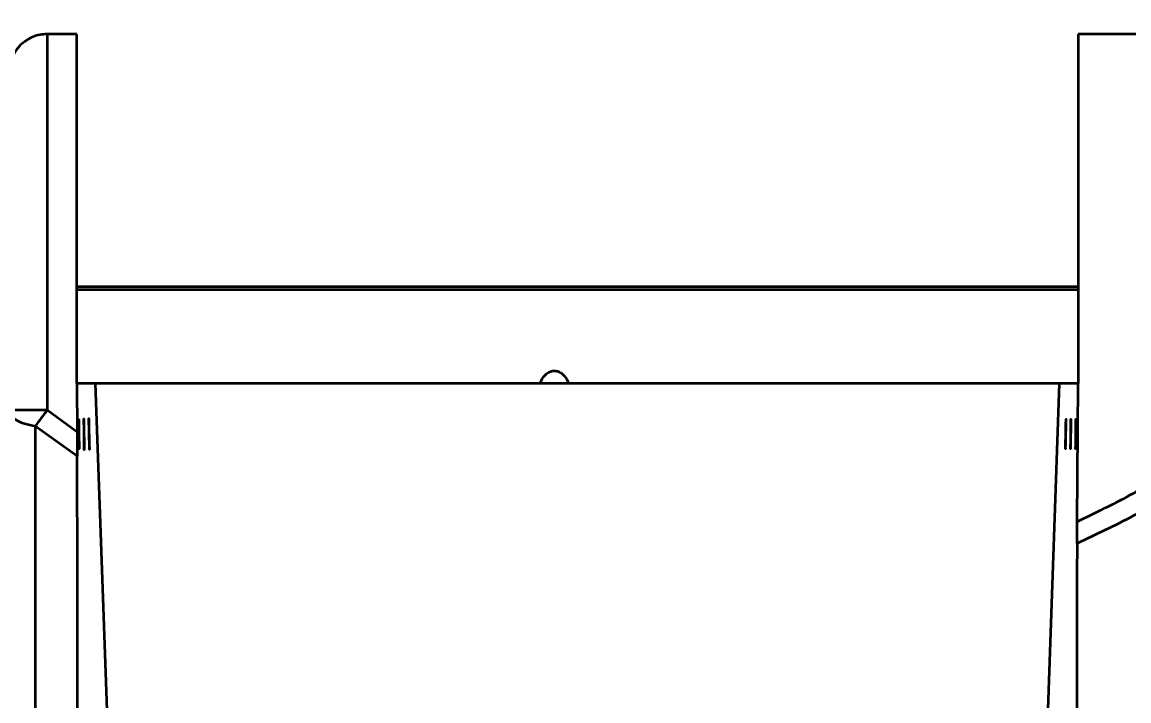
# Model space of a CAD drawing. Header units: millimetres. Extents: x 0 to 420, y 0 to 297.
# Drawn here: x 318.465 to 321.094, y 138.891 to 140.505 of the extents above; entities that cross this region are included whole.
import ezdxf

# ---------------------------------------------------------------- set-up
doc = ezdxf.new("R2010")
doc.units = ezdxf.units.MM
doc.layers.add('尺寸线层', color=150, linetype='Continuous')
doc.styles.add('SLDTEXTSTYLE2', font='TXT', dxfattribs={"width": 0.7})
doc.dimstyles.new('SLDDIMSTYLE0', dxfattribs={"dimtxt": 3.5, "dimasz": 3.302, "dimexe": 0, "dimexo": 0.0625, "dimgap": 0.875, "dimtad": 1, "dimdec": 1, "dimlfac": 100, "dimrnd": 1e-09, "dimzin": 12, "dimdsep": 46, "dimtxsty": 'SLDTEXTSTYLE2', "dimsah": 1, "dimcen": 0.09, "dimadec": 0, "dimazin": 3, "dimtfac": 1, "dimtdec": 3, "dimtofl": 0, "dimtmove": 0, "dimatfit": 3, "dimfxl": 0, "dimfrac": 2, "dimtolj": 1, "dimtzin": 12, "dimarcsym": 0})

# ---------------------------------------------------------------- blocks, each defined once
blk = doc.blocks.new('_D')
at = {"layer": '尺寸线层'}
for p, q in [((291.9431, 202.6412), (364.6876, 202.6412)), ((363.6876, 202.6412), (363.6876, 128.5802)), ((326.1167, 128.5802), (364.6876, 128.5802))]:
    blk.add_line(p, q, dxfattribs=at)
for points in [[(363.6876, 202.6412), (363.1796, 199.3392), (364.1956, 199.3392)], [(363.6876, 128.5802), (364.1956, 131.8822), (363.1796, 131.8822)]]:
    blk.add_solid(points, dxfattribs=at)
at = {"layer": '尺寸线层', "insert": (359.1758, 158.5376), "char_height": 3.5, "attachment_point": 1, "rotation": 90, "style": 'SLDTEXTSTYLE2'}
blk.add_mtext('7406.11', dxfattribs=at)

msp = doc.modelspace()

# ---------------------------------------------------------------- linework, layer by layer
at = {"color": 7, "linetype": 'Continuous', "lineweight": 35}
for p, q in [((318.5241, 140.4765), (318.5241, 139.5818)), ((318.5945, 140.4765), (318.5241, 140.4765)), ((318.5945, 139.6455), (318.5945, 140.4765)), ((320.9738, 140.4765), (320.9738, 139.6455)), ((321.4441, 140.4765), (320.9738, 140.4765)), ((320.9738, 139.8759), (318.5945, 139.8759)), ((320.9738, 139.8686), (318.5945, 139.8686)), ((318.6387, 139.6455), (318.5945, 139.6455)), ((318.5945, 139.6455), (318.5952, 139.5302)), ((318.6387, 139.6455), (318.6841, 138.3434)), ((320.9296, 139.6455), (318.6387, 139.6455)), ((320.8841, 138.3434), (320.9296, 139.6455)), ((320.9738, 139.6455), (320.9296, 139.6455)), ((320.9716, 139.3166), (320.9738, 139.6455)), ((318.5241, 139.5818), (318.4341, 139.5818)), ((318.5952, 139.5302), (318.5241, 139.5818)), ((318.5955, 139.4724), (318.4955, 139.5438))]:
    msp.add_line(p, q, dxfattribs=at)
for points, knots in [([(318.5241, 140.4765), (318.5185, 140.4762), (318.5069, 140.4756), (318.49, 140.4704), (318.4739, 140.4619), (318.4614, 140.4516), (318.4521, 140.4409), (318.4454, 140.4307), (318.4403, 140.42), (318.4368, 140.4092), (318.4346, 140.3981), (318.4343, 140.3906), (318.4341, 140.3865)], [0, 0, 0, 0, 0.098498, 0.201514, 0.317912, 0.445577, 0.534535, 0.626789, 0.723887, 0.813871, 0.899743, 1, 1, 1, 1]), ([(319.6962, 139.6455), (319.698, 139.6505), (319.7014, 139.6596), (319.7105, 139.6693), (319.72, 139.675), (319.7264, 139.6756), (319.7293, 139.6759)], [0, 0, 0, 0, 0.328942, 0.603577, 0.816621, 1, 1, 1, 1]), ([(319.7293, 139.6759), (319.7326, 139.6756), (319.7391, 139.6748), (319.7487, 139.6689), (319.7566, 139.6596), (319.7616, 139.651), (319.7622, 139.646), (319.7623, 139.6455)], [0, 0, 0, 0, 0.20172, 0.402458, 0.682839, 0.968648, 1, 1, 1, 1]), ([(318.4955, 139.5438), (318.4869, 139.5455), (318.4697, 139.5488), (318.45, 139.5581), (318.4367, 139.5693), (318.435, 139.5776), (318.4341, 139.5818)], [0, 0, 0, 0, 0.25, 0.500022, 0.749862, 1, 1, 1, 1]), ([(321.4441, 139.6065), (321.4071, 139.5786), (321.3332, 139.523), (321.2164, 139.4474), (321.0963, 139.3775), (321.0131, 139.3369), (320.9716, 139.3166)], [0, 0, 0, 0, 0.249941, 0.499714, 0.750714, 1, 1, 1, 1]), ([(318.6004, 139.4949), (318.6004, 139.4931), (318.6003, 139.4896), (318.6002, 139.4911), (318.6001, 139.4975), (318.5999, 139.5082), (318.5998, 139.5216), (318.5997, 139.5355), (318.5996, 139.548), (318.5996, 139.557), (318.5996, 139.5612), (318.5997, 139.56), (318.5999, 139.5535), (318.6, 139.5428), (318.6002, 139.5294), (318.6003, 139.5156), (318.6004, 139.5029), (318.6004, 139.4975), (318.6004, 139.4949)], [0, 0, 0, 0, 0.062558, 0.125173, 0.187671, 0.25012, 0.312559, 0.375009, 0.437482, 0.499992, 0.562554, 0.625168, 0.687664, 0.750113, 0.812552, 0.875006, 0.937484, 1, 1, 1, 1]), ([(318.6125, 139.4948), (318.6125, 139.4923), (318.6125, 139.4887), (318.6125, 139.4877), (318.6124, 139.4886), (318.6124, 139.4912), (318.6122, 139.4974), (318.612, 139.5085), (318.6118, 139.5207), (318.6116, 139.5305), (318.6115, 139.5369), (318.6114, 139.5427), (318.6114, 139.55), (318.6113, 139.5569), (318.6113, 139.5614), (318.6114, 139.5621), (318.6114, 139.5611), (318.6115, 139.5586), (318.6117, 139.5529), (318.6119, 139.5425), (318.6121, 139.531), (318.6122, 139.5216), (318.6123, 139.5153), (318.6124, 139.5095), (318.6125, 139.5018), (318.6125, 139.4977), (318.6125, 139.4948)], [0, 0, 0, 0, 0.070465, 0.099961, 0.127531, 0.155102, 0.184601, 0.255077, 0.325911, 0.355829, 0.383609, 0.410837, 0.439191, 0.504676, 0.575597, 0.605543, 0.633347, 0.660601, 0.688989, 0.754583, 0.820937, 0.849816, 0.877293, 0.90477, 0.933649, 1, 1, 1, 1]), ([(318.6247, 139.495), (318.6248, 139.4925), (318.6248, 139.4891), (318.6248, 139.4881), (318.6247, 139.489), (318.6246, 139.4916), (318.6244, 139.4975), (318.6241, 139.5082), (318.6238, 139.5202), (318.6236, 139.5298), (318.6235, 139.5362), (318.6233, 139.5421), (318.6232, 139.5495), (318.6231, 139.5567), (318.6231, 139.5614), (318.6231, 139.5623), (318.6232, 139.5613), (318.6233, 139.5588), (318.6235, 139.5532), (318.6238, 139.5428), (318.624, 139.5312), (318.6243, 139.5218), (318.6244, 139.5155), (318.6245, 139.5096), (318.6247, 139.5019), (318.6247, 139.4978), (318.6247, 139.495)], [0, 0, 0, 0, 0.069344, 0.09867, 0.126214, 0.153761, 0.183092, 0.252454, 0.322102, 0.351674, 0.379344, 0.406729, 0.435496, 0.502391, 0.572027, 0.601595, 0.629262, 0.656648, 0.68542, 0.752336, 0.819637, 0.848667, 0.876179, 0.903689, 0.932715, 1, 1, 1, 1]), ([(320.9435, 139.4949), (320.9436, 139.4975), (320.9436, 139.5014), (320.9438, 139.5091), (320.9439, 139.5145), (320.944, 139.5195), (320.9441, 139.525), (320.9443, 139.5333), (320.9445, 139.5419), (320.9447, 139.549), (320.9449, 139.5555), (320.9451, 139.5602), (320.9452, 139.561), (320.9452, 139.557), (320.945, 139.5496), (320.9449, 139.5419), (320.9448, 139.5365), (320.9447, 139.5313), (320.9446, 139.5257), (320.9444, 139.5175), (320.9442, 139.5091), (320.944, 139.5021), (320.9438, 139.4959), (320.9436, 139.491), (320.9435, 139.4896), (320.9435, 139.4932), (320.9435, 139.4949)], [0, 0, 0, 0, 0.059514, 0.091578, 0.125093, 0.137885, 0.163025, 0.200477, 0.250183, 0.28629, 0.32023, 0.381322, 0.437642, 0.500001, 0.559416, 0.59144, 0.62492, 0.639155, 0.664776, 0.70175, 0.750032, 0.785895, 0.818741, 0.875146, 0.938377, 1, 1, 1, 1]), ([(320.9558, 139.4948), (320.9558, 139.4974), (320.9558, 139.5012), (320.9559, 139.509), (320.956, 139.5167), (320.9561, 139.5252), (320.9563, 139.5343), (320.9564, 139.5422), (320.9565, 139.5491), (320.9567, 139.5556), (320.9568, 139.5602), (320.9569, 139.561), (320.957, 139.5571), (320.9569, 139.5497), (320.9568, 139.5421), (320.9567, 139.5343), (320.9566, 139.5257), (320.9564, 139.5166), (320.9563, 139.5088), (320.9562, 139.5021), (320.956, 139.4959), (320.9559, 139.492), (320.9558, 139.4904), (320.9558, 139.4905), (320.9558, 139.4931), (320.9558, 139.4948)], [0, 0, 0, 0, 0.0601608, 0.092033, 0.1250092, 0.1732727, 0.208105, 0.2500037, 0.2874246, 0.3221102, 0.3829853, 0.4376677, 0.4999063, 0.5599995, 0.591842, 0.6247914, 0.6741621, 0.7087196, 0.7497912, 0.7871172, 0.8204399, 0.8748561, 0.9072439, 0.9389443, 1, 1, 1, 1]), ([(320.9679, 139.4948), (320.9679, 139.4974), (320.9679, 139.5014), (320.9679, 139.5091), (320.968, 139.5172), (320.9681, 139.5261), (320.9682, 139.5352), (320.9682, 139.5428), (320.9683, 139.5496), (320.9684, 139.5562), (320.9686, 139.5603), (320.9686, 139.5609), (320.9687, 139.557), (320.9687, 139.5481), (320.9686, 139.5361), (320.9685, 139.5248), (320.9684, 139.5158), (320.9683, 139.5081), (320.9682, 139.5012), (320.9681, 139.4954), (320.968, 139.4918), (320.968, 139.4904), (320.9679, 139.4905), (320.9679, 139.4931), (320.9679, 139.4948)], [0, 0, 0, 0, 0.061209, 0.092834, 0.125045, 0.179722, 0.212953, 0.250041, 0.291302, 0.328104, 0.388033, 0.438063, 0.500079, 0.561254, 0.62468, 0.680138, 0.713172, 0.749669, 0.793021, 0.828361, 0.8748, 0.908048, 0.940042, 1, 1, 1, 1]), ([(321.4734, 139.5688), (321.4342, 139.5395), (321.3558, 139.4808), (321.2319, 139.4014), (321.1041, 139.3282), (321.0156, 139.2859), (320.9713, 139.2648)], [0, 0, 0, 0, 0.249546, 0.49969, 0.749981, 1, 1, 1, 1]), ([(318.4955, 139.5438), (318.4955, 139.4717), (318.4955, 139.3274), (318.4955, 139.1171), (318.4955, 138.9116), (318.4955, 138.7253), (318.4955, 138.5576), (318.4955, 138.4078), (318.4955, 138.2635), (318.4955, 138.1254), (318.4955, 138.0148), (318.4955, 137.929), (318.4955, 137.8652), (318.4955, 137.8047), (318.4955, 137.7481), (318.4955, 137.6962), (318.4955, 137.6497), (318.4955, 137.6158), (318.4955, 137.5929), (318.4955, 137.5786), (318.4955, 137.5695), (318.4955, 137.5688), (318.4955, 137.5686)], [0, 0, 0, 0, 0.082307, 0.164795, 0.247559, 0.330438, 0.396769, 0.463094, 0.529401, 0.595746, 0.662387, 0.69834, 0.73439, 0.770523, 0.806778, 0.843185, 0.880001, 0.917512, 0.939707, 0.962142, 0.984989, 1, 1, 1, 1]), ([(318.5952, 139.5302), (318.5953, 139.5202), (318.5954, 139.5002), (318.5955, 139.4817), (318.5955, 139.4724)], [0, 0, 0, 0, 0.500237, 1, 1, 1, 1]), ([(318.5931, 138.0508), (318.5934, 138.0843), (318.594, 138.1513), (318.5947, 138.2569), (318.5953, 138.3657), (318.5958, 138.4779), (318.5961, 138.5936), (318.5964, 138.7305), (318.5966, 138.891), (318.5965, 139.0776), (318.5962, 139.2714), (318.5957, 139.4052), (318.5955, 139.4724)], [0, 0, 0, 0, 0.083353, 0.166561, 0.249066, 0.332094, 0.4156, 0.499267, 0.621242, 0.745876, 0.872401, 1, 1, 1, 1]), ([(320.9713, 139.2648), (320.9713, 139.273), (320.9714, 139.2895), (320.9715, 139.3075), (320.9716, 139.3166)], [0, 0, 0, 0, 0.499808, 1, 1, 1, 1]), ([(320.9713, 139.2649), (320.9712, 139.2089), (320.9709, 139.0974), (320.9707, 138.9352), (320.9707, 138.778), (320.9709, 138.625), (320.9712, 138.4756), (320.9718, 138.3298), (320.9725, 138.1889), (320.9731, 138.1003), (320.9735, 138.0561)], [0, 0, 0, 0, 0.126772, 0.25269, 0.37722, 0.499838, 0.624819, 0.750384, 0.875733, 1, 1, 1, 1])]:
    msp.add_open_spline(points, degree=3, knots=knots, dxfattribs=at)
msp.add_open_spline([(318.5241, 139.5818), (318.5191, 139.5751), (318.509, 139.5617), (318.5, 139.5497), (318.4955, 139.5438)], degree=3, dxfattribs=at)

# ---------------------------------------------------------------- dimensions: what is measured, and where the dimension line sits
at = {"layer": '尺寸线层'}
dim = msp.add_linear_dim(base=(363.6876, 128.5802), p1=(291.9431, 202.6412), p2=(326.1167, 128.5802), angle=90, dimstyle='SLDDIMSTYLE0', dxfattribs=at)
dim.commit()
dim.dimension.update_dxf_attribs({"geometry": '_D', "text_midpoint": (363.6876, 163.9067), "dimtype": 160})

doc.saveas('drawing.dxf')
